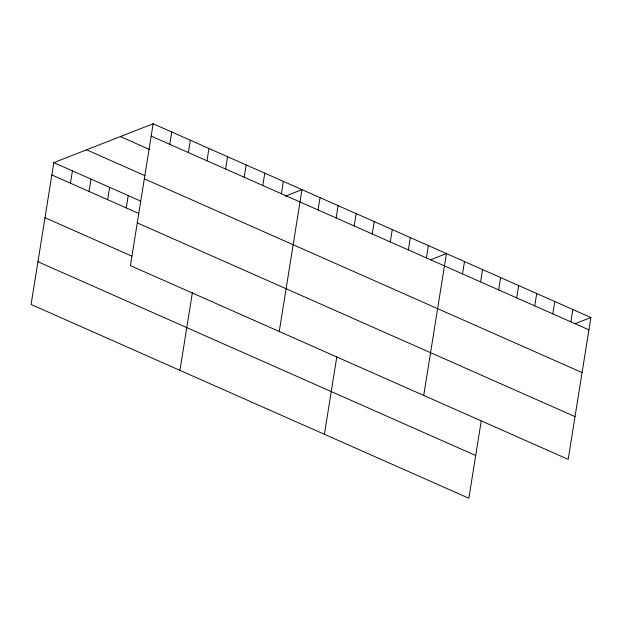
<?xml version="1.0" encoding="UTF-8"?>
<svg xmlns="http://www.w3.org/2000/svg" width="622" height="622" viewBox="0 0 622 622"><rect width="100%" height="100%" fill="white"/><g stroke="black" fill="none" stroke-linecap="round" stroke-linejoin="round"><path stroke-width="0.93" d="M153.144 123.762L130.418 265.617L568.181 459.363L590.9 317.515L153.144 123.762L53.819 162.637L31.1 304.485L468.856 498.238L481.226 421.032M70.449 183.202L72.424 170.871M89.055 191.436L91.03 179.105M107.66 199.67L109.635 187.339M126.266 207.903L128.241 195.572M169.767 144.327L171.742 131.996M188.373 152.569L190.348 140.23M206.978 160.803L208.953 148.464M179.937 370.362L192.455 292.2M225.584 169.036L227.559 156.705M244.189 177.27L246.164 164.939M262.795 185.504L264.77 173.173M281.401 193.737L283.375 181.406M279.255 331.487L301.981 189.64L285.171 196.218M318.06 209.964L320.035 197.633M336.121 217.957L338.096 205.625M354.175 225.949L356.149 213.618M324.396 434.296L336.766 357.098M372.236 233.942L374.211 221.611M390.289 241.935L392.264 229.596M408.351 249.927L410.326 237.588M426.404 257.912L428.379 245.581M423.722 395.429L446.441 253.574L430.471 259.825M462.519 273.898L464.494 261.567M480.581 281.89L482.555 269.559M498.634 289.883L500.609 277.552M516.695 297.876L518.67 285.545M534.749 305.868L536.724 293.537M552.81 313.861L554.785 301.53M570.864 321.854L572.839 309.523M574.93 323.759L590.9 317.515M151.162 136.094L588.925 329.847M120.365 136.591L149.599 149.529M86.598 149.809L145.066 175.692M144.32 178.841L582.075 372.586M53.819 162.637L140.642 201.062M51.844 174.969L138.667 213.4M137.268 222.87L575.023 416.623M45.002 217.708L131.825 256.14M37.95 261.745L475.706 455.498"/></g></svg>
